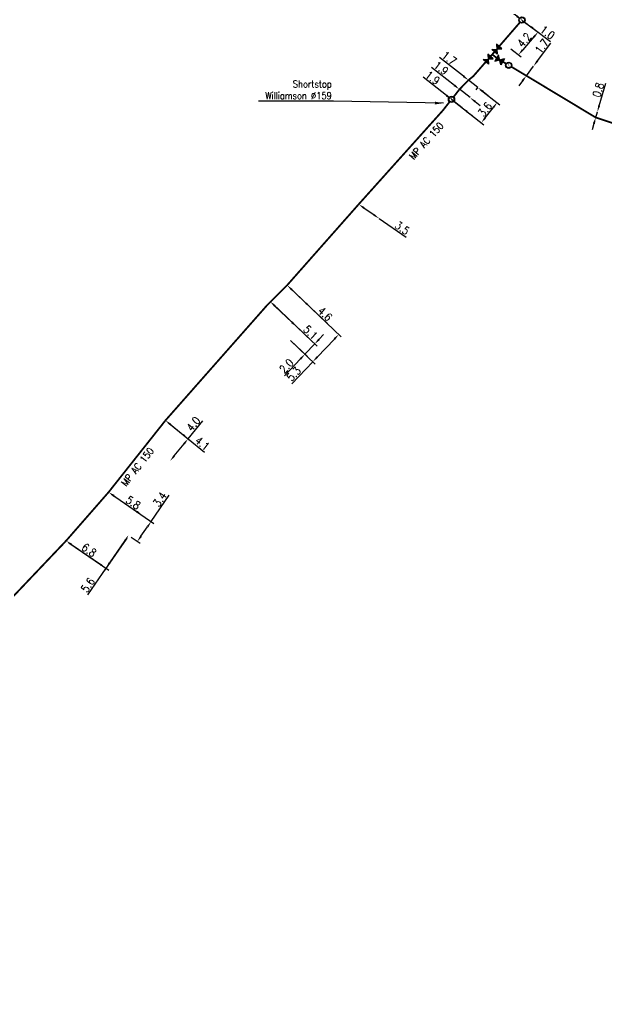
# Model space of a CAD drawing. Header units: millimetres. Extents: x 185000 to 186005, y 127000 to 128000.
# Drawn here: x 185384 to 185466.6, y 127522.8 to 127659.5 of the extents above; entities that cross this region are included whole.
import ezdxf
from ezdxf.enums import TextEntityAlignment as Align

# ---------------------------------------------------------------- set-up
doc = ezdxf.new("R2010")
doc.units = ezdxf.units.MM
doc.header["$PDMODE"] = 34
doc.layers.get('0').update_dxf_attribs({"linetype": 'CONTINUOUS'})
doc.layers.get('DEFPOINTS').update_dxf_attribs({"linetype": 'CONTINUOUS'})
for name, color, linetype in [('G_120', 4, 'CONTINUOUS'), ('G_300', 7, 'CONTINUOUS'), ('G_330', 7, 'CONTINUOUS'), ('G_900', 7, 'CONTINUOUS')]:
    doc.layers.add(name, color=color, linetype=linetype)
doc.styles.get("Standard").update_dxf_attribs({"font": 'romans.shx', "width": 0.85})
doc.linetypes.add('G_TYPB_AP', pattern='A,5,-0.3,["o",Standard,S=1.5,R=0,X=0,Y=-0.5],-1.65', length=6.95)
doc.linetypes.add('G_TYPB_PE', pattern='A,5,-0.3,["o",Standard,S=1.5,R=0,X=0,Y=-0.5],-1.65', length=6.95)
doc.dimstyles.get("Standard").update_dxf_attribs({"dimtxt": 1.5, "dimasz": 1.2, "dimexe": 0.625, "dimexo": 0.625, "dimgap": 0.25, "dimtad": 1, "dimdec": 1, "dimzin": 0, "dimdsep": 46, "dimtxsty": 'Standard', "dimcen": -0.5, "dimadec": 0, "dimazin": 0, "dimtfac": 1, "dimtdec": 1, "dimtmove": 0, "dimatfit": 3, "dimfxl": 0, "dimtolj": 1, "dimtzin": 0, "dimarcsym": 0})

# ---------------------------------------------------------------- blocks, each defined once
blk = doc.blocks.new('*D327')
at = {"layer": 'DEFPOINTS', "color": 0, "linetype": 'Continuous', "ltscale": 0.5, "transparency": 16777216}
for p in [(185399.38, 127586.95), (185399.38, 127586.95), (185390.61, 127586.19)]:
    blk.add_point(p, dxfattribs=at)
at = {"layer": 'G_120', "color": 0, "linetype": 'Continuous', "lineweight": -2, "ltscale": 0.5, "transparency": 16777216}
for p, q in [((185390.99, 127585.92), (185396.59, 127582.07)), ((185398.87, 127586.21), (185396.72, 127583.08)), ((185396.21, 127582.33), (185393.61, 127578.57))]:
    blk.add_line(p, q, dxfattribs=at)
at = {"layer": 'G_120', "color": 0, "linetype": 'Continuous', "ltscale": 0.5, "transparency": 16777216}
for points in [[(185398.75, 127586.29), (185399, 127586.12), (185399.38, 127586.95)], [(185396.59, 127583.16), (185396.84, 127582.99), (185396.21, 127582.33)]]:
    blk.add_solid(points, dxfattribs=at)
at = {"layer": 'G_120', "color": 0, "linetype": 'Continuous', "ltscale": 0.5, "transparency": 16777216, "insert": (185393.67, 127579.97), "char_height": 1.125, "attachment_point": 5, "rotation": 55.4586}
blk.add_mtext('\\A1;5.6', dxfattribs=at)
blk = doc.blocks.new('*D328')
at = {"layer": 'DEFPOINTS', "color": 0, "linetype": 'Continuous', "ltscale": 0.5, "transparency": 16777216}
for p in [(185399.38, 127586.95), (185390.61, 127586.19), (185396.21, 127582.33)]:
    blk.add_point(p, dxfattribs=at)
at = {"layer": 'G_120', "color": 0, "linetype": 'Continuous', "lineweight": -2, "ltscale": 0.5, "transparency": 16777216}
for p, q in [((185391.35, 127585.68), (185395.47, 127582.84)), ((185399.12, 127586.56), (185395.94, 127581.95))]:
    blk.add_line(p, q, dxfattribs=at)
at = {"layer": 'G_120', "color": 0, "linetype": 'Continuous', "ltscale": 0.5, "transparency": 16777216}
for points in [[(185391.43, 127585.8), (185391.26, 127585.56), (185390.61, 127586.19)], [(185395.55, 127582.97), (185395.38, 127582.72), (185396.21, 127582.33)]]:
    blk.add_solid(points, dxfattribs=at)
at = {"layer": 'G_120', "color": 0, "linetype": 'Continuous', "ltscale": 0.5, "transparency": 16777216, "insert": (185393.83, 127584.88), "char_height": 1.125, "attachment_point": 5, "rotation": 325.4586}
blk.add_mtext('\\A1;6.8', dxfattribs=at)
blk = doc.blocks.new('*D329')
at = {"layer": 'DEFPOINTS', "color": 0, "linetype": 'Continuous', "ltscale": 0.5, "transparency": 16777216}
for p in [(185396.58, 127593.02), (185399.38, 127586.95), (185400.62, 127586.09)]:
    blk.add_point(p, dxfattribs=at)
at = {"layer": 'G_120', "color": 0, "linetype": 'Continuous', "lineweight": -2, "ltscale": 0.5, "transparency": 16777216}
for p, q in [((185396.97, 127592.75), (185402.94, 127588.64)), ((185402.56, 127588.9), (185405.09, 127592.58)), ((185401.13, 127586.84), (185402.05, 127588.16)), ((185399.77, 127586.68), (185401.01, 127585.83))]:
    blk.add_line(p, q, dxfattribs=at)
at = {"layer": 'G_120', "color": 0, "linetype": 'Continuous', "ltscale": 0.5, "transparency": 16777216}
for points in [[(185401.92, 127588.25), (185402.17, 127588.08), (185402.56, 127588.9)], [(185401.01, 127586.92), (185401.26, 127586.75), (185400.62, 127586.09)]]:
    blk.add_solid(points, dxfattribs=at)
at = {"layer": 'G_120', "color": 0, "linetype": 'Continuous', "ltscale": 0.5, "transparency": 16777216, "insert": (185403.78, 127592.01), "char_height": 1.125, "attachment_point": 5, "rotation": 55.4586}
blk.add_mtext('\\A1;3.4', dxfattribs=at)
blk = doc.blocks.new('*D330')
at = {"layer": 'DEFPOINTS', "color": 0, "linetype": 'Continuous', "ltscale": 0.5, "transparency": 16777216}
for p in [(185396.58, 127593.02), (185401.32, 127589.76), (185401.32, 127589.76)]:
    blk.add_point(p, dxfattribs=at)
at = {"layer": 'G_120', "color": 0, "linetype": 'Continuous', "lineweight": -2, "ltscale": 0.5, "transparency": 16777216}
blk.add_line((185397.32, 127592.51), (185400.58, 127590.27), dxfattribs=at)
at = {"layer": 'G_120', "color": 0, "linetype": 'Continuous', "ltscale": 0.5, "transparency": 16777216}
for points in [[(185397.41, 127592.63), (185397.24, 127592.38), (185396.58, 127593.02)], [(185400.66, 127590.39), (185400.49, 127590.14), (185401.32, 127589.76)]]:
    blk.add_solid(points, dxfattribs=at)
at = {"layer": 'G_120', "color": 0, "linetype": 'Continuous', "ltscale": 0.5, "transparency": 16777216, "insert": (185400.03, 127591.55), "char_height": 1.125, "attachment_point": 5, "rotation": 325.4586}
blk.add_mtext('\\A1;5.8', dxfattribs=at)
blk = doc.blocks.new('*D331')
at = {"layer": 'DEFPOINTS', "color": 0, "linetype": 'Continuous', "ltscale": 0.5, "transparency": 16777216}
for p in [(185404.57, 127603.1), (185405.23, 127597.41), (185405.23, 127597.41)]:
    blk.add_point(p, dxfattribs=at)
at = {"layer": 'G_120', "color": 0, "linetype": 'Continuous', "lineweight": -2, "ltscale": 0.5, "transparency": 16777216}
for p, q in [((185407.75, 127600.52), (185409.82, 127603.06)), ((185404.93, 127602.81), (185408.11, 127600.22)), ((185405.79, 127598.11), (185407.18, 127599.82))]:
    blk.add_line(p, q, dxfattribs=at)
at = {"layer": 'G_120', "color": 0, "linetype": 'Continuous', "ltscale": 0.5, "transparency": 16777216}
for points in [[(185407.07, 127599.91), (185407.3, 127599.72), (185407.75, 127600.52)], [(185405.68, 127598.2), (185405.91, 127598.02), (185405.23, 127597.41)]]:
    blk.add_solid(points, dxfattribs=at)
at = {"layer": 'G_120', "color": 0, "linetype": 'Continuous', "ltscale": 0.5, "transparency": 16777216, "insert": (185408.49, 127602.61), "char_height": 1.125, "attachment_point": 5, "rotation": 50.8816}
blk.add_mtext('\\A1;4.0', dxfattribs=at)
blk = doc.blocks.new('*D332')
at = {"layer": 'DEFPOINTS', "color": 0, "linetype": 'Continuous', "ltscale": 0.5, "transparency": 16777216}
for p in [(185404.57, 127603.1), (185407.75, 127600.52), (185407.75, 127600.52)]:
    blk.add_point(p, dxfattribs=at)
at = {"layer": 'G_120', "color": 0, "linetype": 'Continuous', "lineweight": -2, "ltscale": 0.5, "transparency": 16777216}
for p, q in [((185405.27, 127602.53), (185407.05, 127601.08)), ((185407.75, 127600.52), (185410.08, 127598.62))]:
    blk.add_line(p, q, dxfattribs=at)
at = {"layer": 'G_120', "color": 0, "linetype": 'Continuous', "ltscale": 0.5, "transparency": 16777216}
for points in [[(185405.36, 127602.65), (185405.17, 127602.42), (185404.57, 127603.1)], [(185407.15, 127601.2), (185406.96, 127600.97), (185407.75, 127600.52)]]:
    blk.add_solid(points, dxfattribs=at)
at = {"layer": 'G_120', "color": 0, "linetype": 'Continuous', "ltscale": 0.5, "transparency": 16777216, "insert": (185409.74, 127599.87), "char_height": 1.125, "attachment_point": 5, "rotation": 320.8816}
blk.add_mtext('\\A1;4.1', dxfattribs=at)
blk = doc.blocks.new('*D170')
at = {"layer": 'DEFPOINTS', "color": 0, "linetype": 'Continuous', "ltscale": 0.5, "transparency": 16777216}
for p in [(185465.04, 127645.67), (185465.27, 127646.47), (185465.27, 127646.47)]:
    blk.add_point(p, dxfattribs=at)
at = {"layer": 'G_120', "color": 0, "linetype": 'Continuous', "lineweight": -2, "ltscale": 0.5, "transparency": 16777216}
for p, q in [((185465.52, 127647.33), (185466.44, 127650.48)), ((185465.04, 127645.67), (185465.27, 127646.47)), ((185464.79, 127644.81), (185464.54, 127643.94))]:
    blk.add_line(p, q, dxfattribs=at)
at = {"layer": 'G_120', "color": 0, "linetype": 'Continuous', "ltscale": 0.5, "transparency": 16777216}
for points in [[(185465.38, 127647.37), (185465.67, 127647.29), (185465.27, 127646.47)], [(185464.64, 127644.85), (185464.93, 127644.76), (185465.04, 127645.67)]]:
    blk.add_solid(points, dxfattribs=at)
at = {"layer": 'G_120', "color": 0, "linetype": 'Continuous', "ltscale": 0.5, "transparency": 16777216, "insert": (185465.39, 127649.55), "char_height": 1.125, "attachment_point": 5, "rotation": 73.776}
blk.add_mtext('\\A1;0.8', dxfattribs=at)
blk = doc.blocks.new('*D181')
at = {"layer": 'DEFPOINTS', "color": 0, "ltscale": 0.5, "transparency": 16777216}
for p in [(185454.67, 127659.37), (185452.72, 127655.59), (185454.19, 127654.49)]:
    blk.add_point(p, dxfattribs=at)
at = {"layer": 'G_330', "color": 0, "lineweight": -2, "ltscale": 0.5, "transparency": 16777216}
for p, q in [((185455.05, 127659.09), (185457.31, 127657.39)), ((185456.35, 127656.99), (185454.78, 127655.17)), ((185453.1, 127655.31), (185454.56, 127654.21))]:
    blk.add_line(p, q, dxfattribs=at)
at = {"layer": 'G_330', "color": 0, "ltscale": 0.5, "transparency": 16777216}
for points in [[(185456.23, 127657.09), (185456.46, 127656.89), (185456.94, 127657.67)], [(185454.66, 127655.27), (185454.89, 127655.08), (185454.19, 127654.49)]]:
    blk.add_solid(points, dxfattribs=at)
at = {"layer": 'G_330', "color": 0, "ltscale": 0.5, "transparency": 16777216, "insert": (185455, 127656.57), "char_height": 1.125, "attachment_point": 5, "rotation": 49.1066}
blk.add_mtext('\\A1;4.2', dxfattribs=at)
blk = doc.blocks.new('*D182')
at = {"layer": 'DEFPOINTS', "color": 0, "ltscale": 0.5, "transparency": 16777216}
for p in [(185454.67, 127659.37), (185455.47, 127658.77), (185455.47, 127658.77)]:
    blk.add_point(p, dxfattribs=at)
at = {"layer": 'G_330', "color": 0, "lineweight": -2, "ltscale": 0.5, "transparency": 16777216}
for p, q in [((185453.95, 127659.91), (185453.24, 127660.45)), ((185454.67, 127659.37), (185455.47, 127658.77)), ((185456.19, 127658.23), (185458.7, 127656.34))]:
    blk.add_line(p, q, dxfattribs=at)
at = {"layer": 'G_330', "color": 0, "ltscale": 0.5, "transparency": 16777216}
for points in [[(185454.04, 127660.03), (185453.86, 127659.79), (185454.67, 127659.37)], [(185456.28, 127658.35), (185456.1, 127658.11), (185455.47, 127658.77)]]:
    blk.add_solid(points, dxfattribs=at)
at = {"layer": 'G_330', "color": 0, "ltscale": 0.5, "transparency": 16777216, "insert": (185458.26, 127657.61), "char_height": 1.125, "attachment_point": 5, "rotation": 323.0727}
blk.add_mtext('\\A1;1.0', dxfattribs=at)
blk = doc.blocks.new('*D183')
at = {"layer": 'DEFPOINTS', "color": 0, "linetype": 'Continuous', "ltscale": 0.5, "transparency": 16777216}
for p in [(185456.31, 127652.9), (185455.29, 127651.54), (185455.29, 127651.54)]:
    blk.add_point(p, dxfattribs=at)
at = {"layer": 'G_120', "color": 0, "linetype": 'Continuous', "lineweight": -2, "ltscale": 0.5, "transparency": 16777216}
for p, q in [((185456.85, 127653.62), (185458.74, 127656.13)), ((185455.29, 127651.54), (185456.31, 127652.9)), ((185454.75, 127650.82), (185454.21, 127650.1))]:
    blk.add_line(p, q, dxfattribs=at)
at = {"layer": 'G_120', "color": 0, "linetype": 'Continuous', "ltscale": 0.5, "transparency": 16777216}
for points in [[(185456.73, 127653.71), (185456.97, 127653.53), (185456.31, 127652.9)], [(185454.63, 127650.91), (185454.87, 127650.73), (185455.29, 127651.54)]]:
    blk.add_solid(points, dxfattribs=at)
at = {"layer": 'G_120', "color": 0, "linetype": 'Continuous', "ltscale": 0.5, "transparency": 16777216, "insert": (185457.46, 127655.69), "char_height": 1.125, "attachment_point": 5, "rotation": 53.0727}
blk.add_mtext('\\A1;1.7', dxfattribs=at)
blk = doc.blocks.new('*D184')
at = {"layer": 'DEFPOINTS', "color": 0, "ltscale": 0.5, "transparency": 16777216}
for p in [(185444.77, 127648.21), (185446.27, 127647.04), (185446.27, 127647.04)]:
    blk.add_point(p, dxfattribs=at)
at = {"layer": 'G_330', "color": 0, "lineweight": -2, "ltscale": 0.5, "transparency": 16777216}
for p, q in [((185444.06, 127648.77), (185440.8, 127651.33)), ((185446.27, 127647.04), (185444.77, 127648.21)), ((185446.97, 127646.48), (185447.68, 127645.93))]:
    blk.add_line(p, q, dxfattribs=at)
at = {"layer": 'G_330', "color": 0, "ltscale": 0.5, "transparency": 16777216}
for points in [[(185444.16, 127648.89), (185443.97, 127648.65), (185444.77, 127648.21)], [(185447.07, 127646.6), (185446.88, 127646.37), (185446.27, 127647.04)]]:
    blk.add_solid(points, dxfattribs=at)
at = {"layer": 'G_330', "color": 0, "ltscale": 0.5, "transparency": 16777216, "insert": (185442.12, 127651.25), "char_height": 1.125, "attachment_point": 5, "rotation": 321.8636}
blk.add_mtext('\\A1;1.9', dxfattribs=at)
blk = doc.blocks.new('*D185')
at = {"layer": 'DEFPOINTS', "color": 0, "linetype": 'Continuous', "ltscale": 0.5, "transparency": 16777216}
for p in [(185445.89, 127649.63), (185447.38, 127648.46), (185447.38, 127648.46)]:
    blk.add_point(p, dxfattribs=at)
at = {"layer": 'G_120', "color": 0, "linetype": 'Continuous', "lineweight": -2, "ltscale": 0.5, "transparency": 16777216}
for p, q in [((185445.18, 127650.19), (185441.97, 127652.71)), ((185447.38, 127648.46), (185445.89, 127649.63)), ((185448.09, 127647.9), (185448.8, 127647.35))]:
    blk.add_line(p, q, dxfattribs=at)
at = {"layer": 'G_120', "color": 0, "linetype": 'Continuous', "ltscale": 0.5, "transparency": 16777216}
for points in [[(185445.27, 127650.3), (185445.09, 127650.07), (185445.89, 127649.63)], [(185448.18, 127648.02), (185448, 127647.78), (185447.38, 127648.46)]]:
    blk.add_solid(points, dxfattribs=at)
at = {"layer": 'G_120', "color": 0, "linetype": 'Continuous', "ltscale": 0.5, "transparency": 16777216, "insert": (185443.3, 127652.62), "char_height": 1.125, "attachment_point": 5, "rotation": 321.8636}
blk.add_mtext('\\A1;1.9', dxfattribs=at)
blk = doc.blocks.new('G_330_14')
at = {"linetype": 'Continuous'}
h = blk.add_hatch(color=0, dxfattribs=at)
h.paths.add_polyline_path([(-0.44, 0, 1), (0.44, 0, 1)])
h.paths.add_polyline_path([(0.38, 0, 1), (-0.38, 0, 1)], flags=16)
at = {"color": 0, "linetype": 'Continuous', "const_width": 0.0625, "flags": 128}
blk.add_lwpolyline([(0.3, -0.3), (-0.3, 0.3)], dxfattribs=at)
at = {"color": 0, "linetype": 'Continuous'}
for radius in [0.438, 0.375]:
    blk.add_circle((0, 0), radius, dxfattribs=at)
at = {"color": 0, "linetype": 'Continuous', "width": 0.75}
blk.add_attdef('3WT', text='', height=1, dxfattribs=at).set_placement((0, 2.15), align=Align.MIDDLE)
at = {"color": 0, "linetype": 'Continuous', "width": 0.75, "flags": 3}
for tag, p in [('DEF_LEG', (0, -5)), ('DEF_COUP', (0, -7.5)), ('DEF_TYPE', (0, -10))]:
    blk.add_attdef(tag, text='', height=1.2, dxfattribs=at).set_placement(p, align=Align.MIDDLE)
blk = doc.blocks.new('G_300_04')
at = {"linetype": 'Continuous'}
h = blk.add_hatch(color=0, dxfattribs=at)
h.paths.add_polyline_path([(-0.5, 0.5), (-0.5, -0.5), (0, 0)])
h.paths.add_polyline_path([(0.5, 0.5), (0, 0), (0.5, -0.5)])
at = {"color": 0, "linetype": 'Continuous', "flags": 128}
blk.add_lwpolyline([(-0.5, -0.5), (0.5, 0.5), (0.5, -0.5), (-0.5, 0.5)], close=True, dxfattribs=at)
at = {"color": 0, "linetype": 'Continuous', "width": 0.75}
blk.add_attdef('NUM', text='', height=1, dxfattribs=at).set_placement((0, 1.78), align=Align.MIDDLE_CENTER)
at = {"color": 0, "linetype": 'Continuous', "width": 0.75, "flags": 3}
for tag, p in [('DEF_LEG', (0, -5)), ('DEF_COUP', (0, -7.5)), ('DEF_TYPE', (0, -10))]:
    blk.add_attdef(tag, text='', height=1.2, dxfattribs=at).set_placement(p, align=Align.MIDDLE)
blk = doc.blocks.new('*D191')
at = {"layer": 'DEFPOINTS', "color": 0, "linetype": 'Continuous', "ltscale": 0.5, "transparency": 16777216}
for p in [(185431.72, 127633.47), (185434.62, 127631.47), (185434.62, 127631.47)]:
    blk.add_point(p, dxfattribs=at)
at = {"layer": 'G_120', "color": 0, "linetype": 'Continuous', "lineweight": -2, "ltscale": 0.5, "transparency": 16777216}
for p, q in [((185432.46, 127632.96), (185433.88, 127631.98)), ((185434.62, 127631.47), (185438.39, 127628.85))]:
    blk.add_line(p, q, dxfattribs=at)
at = {"layer": 'G_120', "color": 0, "linetype": 'Continuous', "ltscale": 0.5, "transparency": 16777216}
for points in [[(185432.55, 127633.08), (185432.38, 127632.84), (185431.72, 127633.47)], [(185433.96, 127632.1), (185433.79, 127631.86), (185434.62, 127631.47)]]:
    blk.add_solid(points, dxfattribs=at)
at = {"layer": 'G_120', "color": 0, "linetype": 'Continuous', "ltscale": 0.5, "transparency": 16777216, "insert": (185437.84, 127630.14), "char_height": 1.125, "attachment_point": 5, "rotation": 325.2638}
blk.add_mtext('\\A1;3.5', dxfattribs=at)
blk = doc.blocks.new('*D192')
at = {"layer": 'DEFPOINTS', "color": 0, "linetype": 'Continuous', "ltscale": 0.5, "transparency": 16777216}
for p in [(185421.67, 127622.1), (185424.96, 127618.96), (185424.96, 127618.96)]:
    blk.add_point(p, dxfattribs=at)
at = {"layer": 'G_120', "color": 0, "linetype": 'Continuous', "lineweight": -2, "ltscale": 0.5, "transparency": 16777216}
for p, q in [((185422.32, 127621.48), (185424.31, 127619.58)), ((185424.96, 127618.96), (185427.34, 127616.7))]:
    blk.add_line(p, q, dxfattribs=at)
at = {"layer": 'G_120', "color": 0, "linetype": 'Continuous', "ltscale": 0.5, "transparency": 16777216}
for points in [[(185422.42, 127621.59), (185422.22, 127621.37), (185421.67, 127622.1)], [(185424.42, 127619.69), (185424.21, 127619.48), (185424.96, 127618.96)]]:
    blk.add_solid(points, dxfattribs=at)
at = {"layer": 'G_120', "color": 0, "linetype": 'Continuous', "ltscale": 0.5, "transparency": 16777216, "insert": (185427, 127618.07), "char_height": 1.125, "attachment_point": 5, "rotation": 316.4456}
blk.add_mtext('\\A1;4.6', dxfattribs=at)
blk = doc.blocks.new('*D193')
at = {"layer": 'DEFPOINTS', "color": 0, "linetype": 'Continuous', "ltscale": 0.5, "transparency": 16777216}
for p in [(185419.3, 127619.8), (185423.02, 127616.26), (185423.02, 127616.26)]:
    blk.add_point(p, dxfattribs=at)
at = {"layer": 'G_120', "color": 0, "linetype": 'Continuous', "lineweight": -2, "ltscale": 0.5, "transparency": 16777216}
for p, q in [((185419.95, 127619.18), (185422.37, 127616.88)), ((185423.02, 127616.26), (185425.2, 127614.19))]:
    blk.add_line(p, q, dxfattribs=at)
at = {"layer": 'G_120', "color": 0, "linetype": 'Continuous', "ltscale": 0.5, "transparency": 16777216}
for points in [[(185420.06, 127619.29), (185419.85, 127619.07), (185419.3, 127619.8)], [(185422.47, 127616.99), (185422.26, 127616.77), (185423.02, 127616.26)]]:
    blk.add_solid(points, dxfattribs=at)
at = {"layer": 'G_120', "color": 0, "linetype": 'Continuous', "ltscale": 0.5, "transparency": 16777216, "insert": (185424.95, 127615.46), "char_height": 1.125, "attachment_point": 5, "rotation": 316.44}
blk.add_mtext('\\A1;5.1', dxfattribs=at)
blk = doc.blocks.new('*D561')
at = {"layer": 'DEFPOINTS', "color": 0, "linetype": 'Continuous', "ltscale": 0.5, "transparency": 16777216}
for p in [(185419.3, 127619.8), (185421.81, 127614.65), (185424.17, 127612.4)]:
    blk.add_point(p, dxfattribs=at)
at = {"layer": 'G_120', "color": 0, "linetype": 'Continuous', "lineweight": -2, "ltscale": 0.5, "transparency": 16777216}
for p, q in [((185419.64, 127619.47), (185425.89, 127613.53)), ((185422.15, 127614.33), (185424.51, 127612.08)), ((185426.17, 127614.51), (185426.79, 127615.16)), ((185425.55, 127613.85), (185424.17, 127612.4)), ((185423.55, 127611.75), (185421.29, 127609.38))]:
    blk.add_line(p, q, dxfattribs=at)
at = {"layer": 'G_120', "color": 0, "linetype": 'Continuous', "ltscale": 0.5, "transparency": 16777216}
for points in [[(185426.06, 127614.61), (185426.28, 127614.4), (185425.55, 127613.85)], [(185423.44, 127611.86), (185423.66, 127611.65), (185424.17, 127612.4)]]:
    blk.add_solid(points, dxfattribs=at)
at = {"layer": 'G_120', "color": 0, "linetype": 'Continuous', "ltscale": 0.5, "transparency": 16777216, "insert": (185421.57, 127610.76), "char_height": 1.125, "attachment_point": 5, "rotation": 46.44}
blk.add_mtext('\\A1;2.0', dxfattribs=at)
blk = doc.blocks.new('*D562')
at = {"layer": 'DEFPOINTS', "color": 0, "linetype": 'Continuous', "ltscale": 0.5, "transparency": 16777216}
for p in [(185421.67, 127622.1), (185421.81, 127614.65), (185425.28, 127611.35)]:
    blk.add_point(p, dxfattribs=at)
at = {"layer": 'G_120', "color": 0, "linetype": 'Continuous', "lineweight": -2, "ltscale": 0.5, "transparency": 16777216}
for p, q in [((185422.01, 127621.78), (185429.27, 127614.87)), ((185422.15, 127614.33), (185425.62, 127611.03)), ((185428.31, 127614.54), (185425.9, 127612.01)), ((185425.28, 127611.35), (185422.32, 127608.25))]:
    blk.add_line(p, q, dxfattribs=at)
at = {"layer": 'G_120', "color": 0, "linetype": 'Continuous', "ltscale": 0.5, "transparency": 16777216}
for points in [[(185428.2, 127614.65), (185428.42, 127614.44), (185428.93, 127615.19)], [(185425.79, 127612.11), (185426, 127611.9), (185425.28, 127611.35)]]:
    blk.add_solid(points, dxfattribs=at)
at = {"layer": 'G_120', "color": 0, "linetype": 'Continuous', "ltscale": 0.5, "transparency": 16777216, "insert": (185422.6, 127609.63), "char_height": 1.125, "attachment_point": 5, "rotation": 46.44}
blk.add_mtext('\\A1;5.3', dxfattribs=at)
blk = doc.blocks.new('*D586')
at = {"layer": 'DEFPOINTS', "color": 0, "ltscale": 0.5, "transparency": 16777216}
for p in [(185448.44, 127649.91), (185444.77, 127648.21), (185451.18, 127647.76)]:
    blk.add_point(p, dxfattribs=at)
at = {"layer": 'G_330', "color": 0, "lineweight": -2, "ltscale": 0.5, "transparency": 16777216}
for p, q in [((185448.81, 127649.62), (185451.55, 127647.47)), ((185445.14, 127647.92), (185449.33, 127644.64)), ((185449.51, 127645.64), (185450.62, 127647.05))]:
    blk.add_line(p, q, dxfattribs=at)
at = {"layer": 'G_330', "color": 0, "ltscale": 0.5, "transparency": 16777216}
for points in [[(185450.51, 127647.14), (185450.74, 127646.96), (185451.18, 127647.76)], [(185449.4, 127645.73), (185449.63, 127645.54), (185448.96, 127644.93)]]:
    blk.add_solid(points, dxfattribs=at)
at = {"layer": 'G_330', "color": 0, "ltscale": 0.5, "transparency": 16777216, "insert": (185449.48, 127646.81), "char_height": 1.125, "attachment_point": 5, "rotation": 51.8636}
blk.add_mtext('\\A1;3.6', dxfattribs=at)
blk = doc.blocks.new('*D587')
at = {"layer": 'DEFPOINTS', "color": 0, "linetype": 'Continuous', "transparency": 16777216}
for p in [(185447.15, 127650.92), (185448.25, 127649.56), (185448.49, 127649.87)]:
    blk.add_point(p, dxfattribs=at)
at = {"layer": 'G_120', "color": 0, "linetype": 'Continuous', "lineweight": -2, "transparency": 16777216}
for p, q in [((185446.45, 127651.48), (185443.09, 127654.11)), ((185448.49, 127649.87), (185447.15, 127650.92)), ((185448.25, 127649.56), (185448.49, 127649.87)), ((185449.2, 127649.32), (185449.91, 127648.76))]:
    blk.add_line(p, q, dxfattribs=at)
at = {"layer": 'G_120', "color": 0, "linetype": 'Continuous', "transparency": 16777216}
for points in [[(185446.54, 127651.59), (185446.35, 127651.36), (185447.15, 127650.92)], [(185449.29, 127649.43), (185449.11, 127649.2), (185448.49, 127649.87)]]:
    blk.add_solid(points, dxfattribs=at)
at = {"layer": 'G_120', "color": 0, "linetype": 'Continuous', "transparency": 16777216, "insert": (185444.44, 127654.01), "char_height": 1.125, "attachment_point": 5, "rotation": 321.8636}
blk.add_mtext('\\A1;1.7', dxfattribs=at)

msp = doc.modelspace()

# ---------------------------------------------------------------- linework, layer by layer
at = {"layer": 'G_120', "linetype": 'G_TYPB_AP', "ltscale": 0.5, "const_width": 0.25, "flags": 128}
for points in [[(185451.47, 127655.67), (185454.39, 127659.04)], [(185450.49, 127654.53), (185450.82, 127654.91)], [(185445.05, 127648.55), (185445.05, 127648.55), (185445.89, 127649.63), (185447.15, 127650.92), (185447.85, 127651.49), (185449.59, 127653.49)], [(185450.24, 127654.25), (185450.49, 127654.53)], [(185450.49, 127654.53), (185451.12, 127654.05)], [(185451.97, 127653.52), (185452.44, 127653.24)]]:
    msp.add_lwpolyline(points, dxfattribs=at)
at = {"layer": 'G_120', "linetype": 'G_TYPB_AP', "ltscale": 0.5, "flags": 128}
msp.add_lwpolyline([(185453.2, 127652.79, 0.25, 0.25, 0), (185455.29, 127651.54, 0.25, 0.25, 0), (185465.04, 127645.67, 0.25, 0.25, 0), (185476.47, 127641.9, 0.25, 0.25, 0), (185487.79, 127638.09, 0.25, 0.25, 0), (185487.84, 127638.01, 0.25, 0.25, 0), (185491.82, 127632, 0.25, 0.25, 0), (185495.33, 127626.74, 0.25, 0.25, 0), (185497.16, 127624.19, 0, 0, 0)], format="xyseb", dxfattribs=at)
at = {"layer": 'G_120', "linetype": 'G_TYPB_AP', "flags": 128}
msp.add_lwpolyline([(185338.95, 127522.97, 0.25, 0.25, 0), (185351.06, 127541.01, 0.25, 0.25, 0), (185367.4, 127561.09, 0.25, 0.25, 0), (185373.97, 127568.72, 0.25, 0.25, -0.014526), (185373.99, 127568.74, 0.25, 0.25, 0), (185376.14, 127570.96, 0.25, 0.25, 0), (185390.61, 127586.19, 0.25, 0.25, 0), (185396.58, 127593.02, 0.25, 0.25, 0), (185404.57, 127603.1, 0.25, 0.25, 0), (185418.87, 127619.31, 0.25, 0.25, 0), (185421.67, 127622.1, 0.25, 0.25, 0), (185431.72, 127633.47, 0.25, 0.25, 0), (185443.58, 127646.69, 0.25, 0.25, 0), (185444.5, 127647.87, 0, 0, 0)], format="xyseb", dxfattribs=at)

# ---------------------------------------------------------------- block references
at = {"layer": 'G_300'}
for p, rotation in [((185451.14, 127655.29), 229.1262728275582), ((185449.91, 127653.87), 229.1262728281461), ((185451.54, 127653.78), 329.145542894918)]:
    msp.add_blockref('G_300_04', p, dxfattribs=dict(at, rotation=rotation))
at = {"layer": 'G_330', "ltscale": 0.5}
for p, rotation in [((185454.67, 127659.37), 331.6630328409148), ((185444.77, 127648.21), 327.5065518175797)]:
    msp.add_blockref('G_330_14', p, dxfattribs=dict(at, rotation=rotation))
at = {"layer": 'G_900', "color": 7, "ltscale": 0.5, "rotation": 331.6630328409146}
msp.add_blockref('G_330_14', (185452.82, 127653.01), dxfattribs=at)

# ---------------------------------------------------------------- texts
at = {"layer": 'G_120', "linetype": 'G_TYPB_PE', "width": 0.85}
for rotation, p in [(48.1187, (185441.23, 127642.38)), (51.6186, (185400.64, 127596.58))]:
    msp.add_text('MP AC 150', height=1, rotation=rotation, dxfattribs=at).set_placement(p, align=Align.MIDDLE)
at = {"layer": 'G_330', "ltscale": 0.5, "insert": (185427.94, 127649.56), "char_height": 1, "attachment_point": 6}
msp.add_mtext('Shortstop\\PWilliamson %%C159', dxfattribs=at)

# ---------------------------------------------------------------- dimensions: what is measured, and where the dimension line sits
at = {"layer": 'G_120', "linetype": 'Continuous', "ltscale": 0.5}
for base, p1, p2, angle, picture, middle in [((185455.29, 127651.54), (185456.31, 127652.9), (185455.29, 127651.54), 53.0727, '*D183', (185458.06, 127655.23)), ((185447.38, 127648.46), (185445.89, 127649.63), (185447.38, 127648.46), 141.8636, '*D185', (185442.83, 127652.03)), ((185465.27, 127646.47), (185465.04, 127645.67), (185465.27, 127646.47), 253.776, '*D170', (185466.11, 127649.34)), ((185434.62, 127631.47), (185431.72, 127633.47), (185434.62, 127631.47), 145.2638, '*D191', (185437.41, 127629.53)), ((185425.28, 127611.35), (185421.67, 127622.1), (185421.81, 127614.65), 46.44, '*D562', (185423.14, 127609.11)), ((185424.96, 127618.96), (185421.67, 127622.1), (185424.96, 127618.96), 136.4456, '*D192', (185426.48, 127617.52)), ((185423.02, 127616.26), (185419.3, 127619.8), (185423.02, 127616.26), 136.44, '*D193', (185424.43, 127614.92)), ((185424.17, 127612.4), (185419.3, 127619.8), (185421.81, 127614.65), 46.44, '*D561', (185422.11, 127610.24)), ((185405.23, 127597.41), (185404.57, 127603.1), (185405.23, 127597.41), 50.8816, '*D331', (185409.07, 127602.14)), ((185407.75, 127600.52), (185404.57, 127603.1), (185407.75, 127600.52), 140.8816, '*D332', (185409.26, 127599.28)), ((185400.62, 127586.09), (185396.58, 127593.02), (185399.38, 127586.95), 55.4586, '*D329', (185404.4, 127591.58)), ((185401.3166, 127589.7562), (185396.5802, 127593.0164), (185401.3166, 127589.7562), 145.4586, '*D330', (185399.604, 127590.935)), ((185399.38, 127586.95), (185390.61, 127586.19), (185399.38, 127586.95), 235.4586, '*D327', (185394.29, 127579.55)), ((185396.21, 127582.33), (185390.61, 127586.19), (185399.38, 127586.95), 145.4586, '*D328', (185393.41, 127584.26))]:
    dim = msp.add_linear_dim(base=base, p1=p1, p2=p2, angle=angle, dimstyle='Standard', override={"dimscale": 0.75}, dxfattribs=at)
    dim.commit()
    dim.dimension.update_dxf_attribs({"geometry": picture, "text_midpoint": middle, "dimtype": 160})
at = {"layer": 'G_120', "linetype": 'Continuous'}
dim = msp.add_linear_dim(base=(185448.49, 127649.87), p1=(185447.15, 127650.92), p2=(185448.25, 127649.56), angle=141.8636, dimstyle='Standard', override={"dimscale": 0.75, "dimexe": 0, "dimexo": 0, "dimatfit": 0}, dxfattribs=at)
dim.commit()
dim.dimension.update_dxf_attribs({"geometry": '*D587', "text_midpoint": (185443.97, 127653.42), "dimtype": 160})
at = {"layer": 'G_330', "ltscale": 0.5}
for base, p1, p2, angle, picture, middle in [((185455.47, 127658.77), (185454.67, 127659.37), (185455.47, 127658.77), 143.0727, '*D182', (185457.81, 127657.01)), ((185446.27, 127647.04), (185444.77, 127648.21), (185446.27, 127647.04), 141.8636, '*D184', (185441.66, 127650.66)), ((185451.18, 127647.76), (185444.77, 127648.21), (185448.44, 127649.91), 231.8636, '*D586', (185450.07, 127646.34))]:
    dim = msp.add_linear_dim(base=base, p1=p1, p2=p2, angle=angle, dimstyle='Standard', override={"dimscale": 0.75}, dxfattribs=at)
    dim.commit()
    dim.dimension.update_dxf_attribs({"geometry": picture, "text_midpoint": middle, "dimtype": 160})
dim = msp.add_linear_dim(base=(185454.19, 127654.49), p1=(185454.67, 127659.37), p2=(185452.72, 127655.59), angle=49.1066, text='4.2', dimstyle='Standard', override={"dimscale": 0.75}, dxfattribs=at)
dim.commit()
dim.dimension.update_dxf_attribs({"geometry": '*D181', "text_midpoint": (185455.56, 127656.08), "dimtype": 160})

# ---------------------------------------------------------------- leaders
at = {"layer": 'G_330', "ltscale": 0.5, "annotation_type": 0, "has_hookline": 1, "hookline_direction": 1, "text_width": 10.28}
msp.add_leader([(185443.63, 127647.68), (185428.19, 127647.97)], dimstyle='Standard', dxfattribs=at)

doc.saveas('drawing.dxf')
